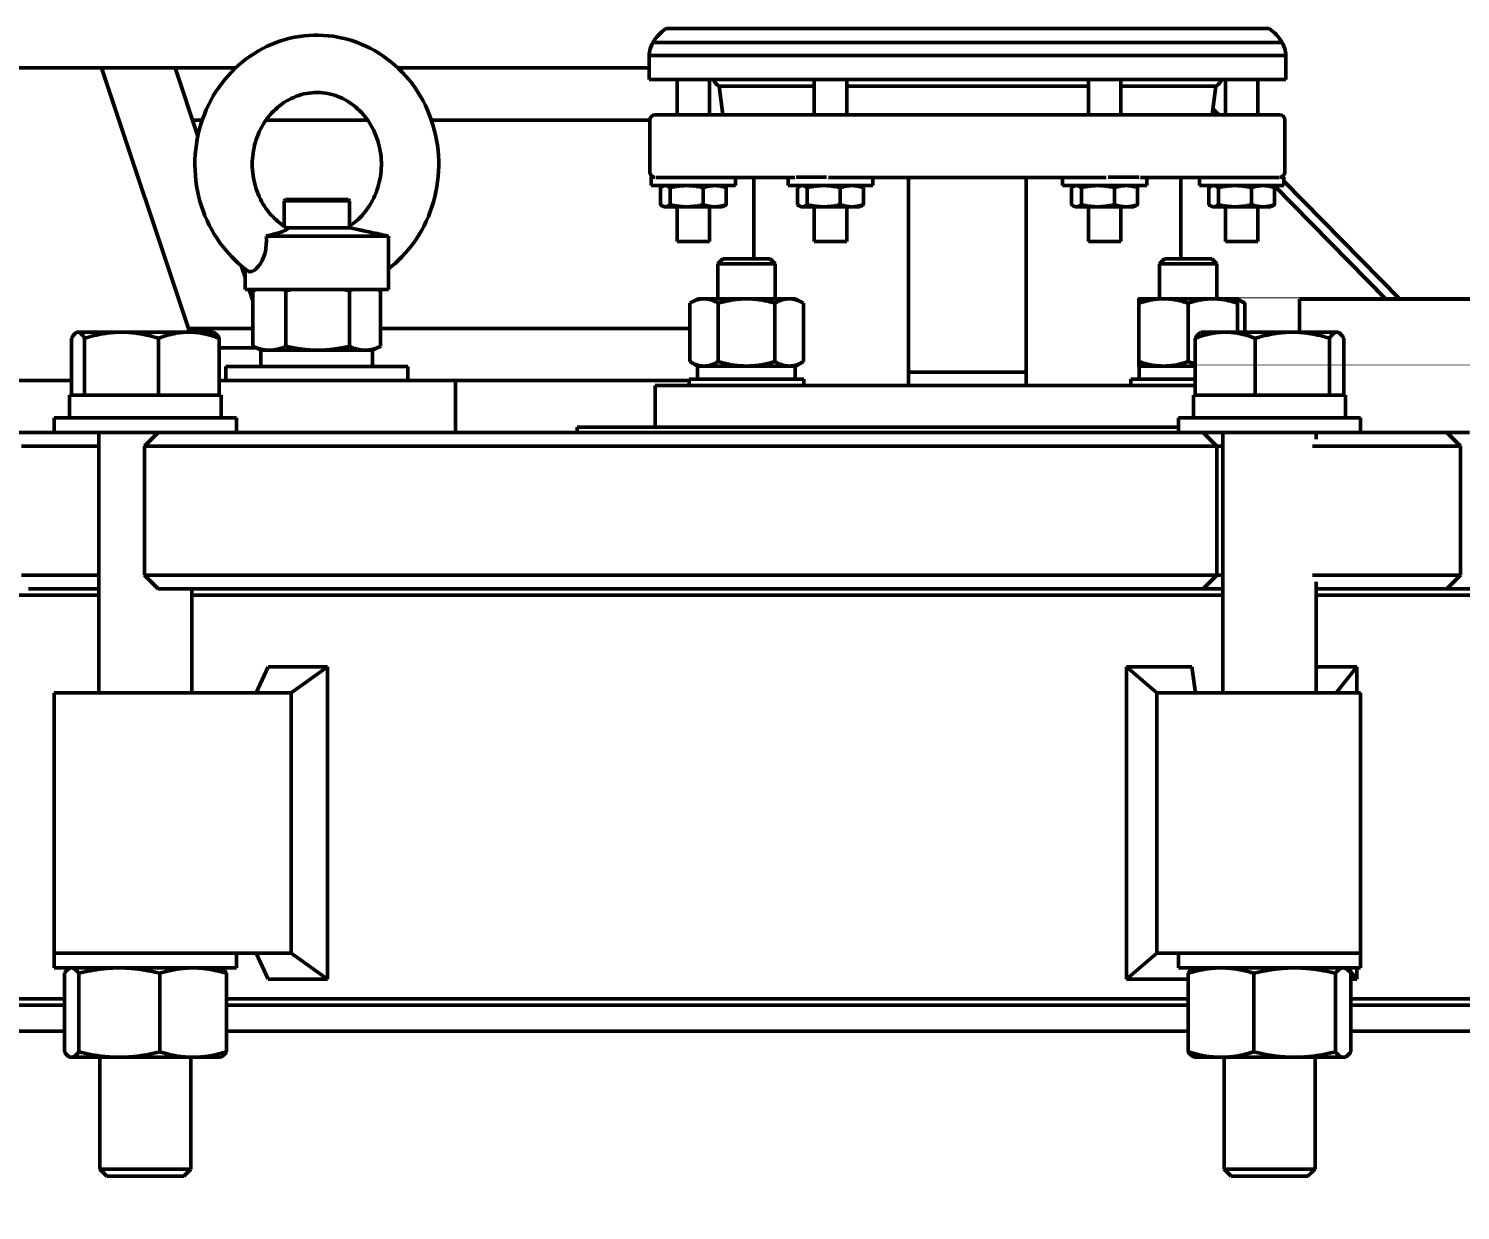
# Model space of a CAD drawing. Header units: inches. Extents: x 15 to 402, y 6 to 258.
# Drawn here: x 73.86 to 87.61, y 113.9 to 125.24 of the extents above; entities that cross this region are included whole.
import ezdxf

# ---------------------------------------------------------------- set-up
doc = ezdxf.new("R2010")
doc.units = ezdxf.units.IN
doc.header["$LTSCALE"] = 12
doc.header["$MEASUREMENT"] = 0
doc.layers.add('Dimension (ANSI)', color=7, linetype='Continuous', lineweight=25)
doc.layers.add('Visible (ANSI)', color=7, linetype='Continuous', lineweight=50)
doc.styles.add('MEMCOR Medium', font='arial.ttf')
doc.dimstyles.new('Default (ANSI)', dxfattribs={"dimscale": 12, "dimtxt": 0.15, "dimasz": 0.098425, "dimexe": 0.125, "dimexo": 0.0625, "dimgap": 0.031496, "dimtad": 0, "dimtih": 1, "dimtoh": 1, "dimdec": 4, "dimrnd": 1e-08, "dimzin": 3, "dimdsep": 46, "dimlunit": 5, "dimtxsty": 'MEMCOR Medium', "dimcen": 0.09, "dimdle": 0.393701, "dimclrd": 256, "dimclre": 256, "dimclrt": 256, "dimadec": 0, "dimazin": 1, "dimtfac": 0.8, "dimtofl": 0, "dimtmove": 0, "dimatfit": 3, "dimfxl": 1, "dimfrac": 1, "dimtolj": 1, "dimtzin": 4, "dimlwd": -1, "dimlwe": -1, "dimarcsym": 0})

# ---------------------------------------------------------------- blocks, each defined once
blk = doc.blocks.new('*D20')
at = {"layer": 'Defpoints', "color": 0, "transparency": 16777216}
for p in [(66.647, 119.996), (99.735, 119.996), (99.735, 111.593)]:
    blk.add_point(p, dxfattribs=at)
at = {"layer": 'Dimension (ANSI)', "transparency": 16777216}
for p, q in [((66.647, 119.246), (66.647, 110.093)), ((99.735, 119.246), (99.735, 110.093)), ((67.828, 111.593), (98.554, 111.593)), ((99.735, 111.593), (100.916, 111.593))]:
    blk.add_line(p, q, dxfattribs=at)
for points in [[(67.828, 111.79), (67.828, 111.396), (66.647, 111.593)], [(98.554, 111.79), (98.554, 111.396), (99.735, 111.593)]]:
    blk.add_solid(points, dxfattribs=at)
at = {"layer": 'Dimension (ANSI)', "transparency": 16777216, "char_height": 1.8, "attachment_point": 5, "style": 'MEMCOR Medium'}
for s, insert in [('\\A1; 33{\\H0.8x;\\S1#16;} in', (107.416, 113.445)), ('\\A1;[840.4 mm]', (107.416, 110.061))]:
    blk.add_mtext(s, dxfattribs=dict(at, insert=insert))

msp = doc.modelspace()

# ---------------------------------------------------------------- linework, layer by layer
at = {"layer": 'Visible (ANSI)'}
for p, q in [((85.7766, 125.24348), (79.98064, 125.24348)), ((85.90087, 125.1114), (79.85638, 125.1114)), ((85.93753, 124.98503), (79.81971, 124.98503)), ((79.81971, 124.75433), (79.81971, 124.98503)), ((85.93753, 124.75433), (85.93753, 124.98503)), ((74.55879, 124.86576), (70.47986, 124.86576)), ((74.55879, 124.86576), (75.39612, 122.36576)), ((75.26548, 124.86576), (74.55879, 124.86576)), ((75.84685, 124.86576), (75.26548, 124.86576)), ((75.48445, 124.21198), (75.26548, 124.86576)), ((79.81971, 124.86576), (77.40797, 124.86576)), ((85.93753, 124.75433), (79.81971, 124.75433)), ((80.08846, 124.75433), (80.08846, 124.41576)), ((80.40096, 124.75433), (80.40096, 124.41576)), ((81.40542, 124.75433), (81.40542, 124.41576)), ((81.71792, 124.75433), (81.71792, 124.41576)), ((84.03933, 124.75433), (84.03933, 124.41576)), ((84.35183, 124.75433), (84.35183, 124.41576)), ((85.35628, 124.75433), (85.35628, 124.41576)), ((85.66878, 124.75433), (85.66878, 124.41576)), ((81.40542, 124.6925), (80.49167, 124.6925)), ((80.52872, 124.41576), (80.49167, 124.6925)), ((84.03933, 124.6925), (81.71792, 124.6925)), ((85.26557, 124.6925), (84.35183, 124.6925)), ((85.22852, 124.41576), (85.26557, 124.6925)), ((75.43294, 124.36576), (75.52696, 124.36576)), ((76.13954, 124.36576), (77.11528, 124.36576)), ((77.72787, 124.36576), (79.82721, 124.36576)), ((79.82721, 124.36576), (79.82721, 123.86576)), ((79.87721, 124.41576), (85.87721, 124.41576)), ((85.29269, 124.41576), (85.23621, 124.47319)), ((85.92721, 124.36576), (85.92721, 123.86576)), ((79.83871, 123.81633), (79.8743, 123.81633)), ((79.83871, 123.73633), (79.83871, 123.81633)), ((81.22043, 123.81576), (79.88287, 123.81576)), ((80.65071, 123.73633), (80.65071, 123.81576)), ((80.82721, 123.81576), (80.82721, 123.0323)), ((81.15567, 123.73633), (81.15567, 123.81576)), ((81.23148, 123.81633), (81.52254, 123.81633)), ((84.212, 123.81576), (81.54215, 123.81576)), ((81.96767, 123.73633), (81.96767, 123.81576)), ((82.31221, 123.81576), (82.31221, 121.94576)), ((83.44221, 123.81576), (83.44221, 121.94576)), ((83.78958, 123.73633), (83.78958, 123.81576)), ((84.23125, 123.81633), (84.5282, 123.81633)), ((85.87117, 123.81576), (84.53889, 123.81576)), ((84.60158, 123.73633), (84.60158, 123.81576)), ((84.92721, 123.81576), (84.92721, 123.0323)), ((85.10653, 123.73633), (85.10653, 123.81576)), ((85.87973, 123.81633), (85.91853, 123.81633)), ((85.91853, 123.73633), (85.91853, 123.81633)), ((79.83871, 123.73633), (80.65071, 123.73633)), ((79.92818, 123.55364), (79.92818, 123.71602)), ((79.96321, 123.73633), (79.95057, 123.73044)), ((80.02244, 123.55364), (80.02244, 123.71602)), ((80.33898, 123.55364), (80.33898, 123.71602)), ((80.52621, 123.73633), (80.53885, 123.73044)), ((80.56125, 123.55364), (80.56125, 123.71602)), ((81.15567, 123.73633), (81.96767, 123.73633)), ((81.24513, 123.55364), (81.24513, 123.71602)), ((81.28017, 123.73633), (81.26753, 123.73044)), ((81.3394, 123.55364), (81.3394, 123.71602)), ((81.65593, 123.55364), (81.65593, 123.71602)), ((81.84317, 123.73633), (81.85581, 123.73044)), ((81.8782, 123.55364), (81.8782, 123.71602)), ((83.78958, 123.73633), (84.60158, 123.73633)), ((83.87904, 123.55364), (83.87904, 123.71602)), ((83.91408, 123.73633), (83.90144, 123.73044)), ((83.97331, 123.55364), (83.97331, 123.71602)), ((84.28984, 123.55364), (84.28984, 123.71602)), ((84.47708, 123.73633), (84.48972, 123.73044)), ((84.51211, 123.55364), (84.51211, 123.71602)), ((85.10653, 123.73633), (85.91853, 123.73633)), ((85.196, 123.55364), (85.196, 123.71602)), ((85.23103, 123.73633), (85.21839, 123.73044)), ((85.29026, 123.55364), (85.29026, 123.71602)), ((85.6068, 123.55364), (85.6068, 123.71602)), ((85.79403, 123.73633), (85.80667, 123.73044)), ((85.82509, 123.73633), (86.8964, 122.64701)), ((85.82907, 123.55364), (85.82907, 123.71602)), ((87.0322, 122.64701), (85.91853, 123.7794)), ((76.32741, 123.60326), (76.31491, 123.59076)), ((76.93991, 123.59076), (76.31491, 123.59076)), ((76.31491, 123.34612), (76.31491, 123.59076)), ((76.32741, 123.60326), (76.92741, 123.60326)), ((76.92741, 123.60326), (76.93991, 123.59076)), ((76.93991, 123.33051), (76.93991, 123.59076)), ((79.96321, 123.53333), (79.95057, 123.53923)), ((79.96321, 123.53333), (79.97531, 123.53333)), ((79.97531, 123.53333), (80.18071, 123.53333)), ((80.08846, 123.53333), (80.08846, 123.19933)), ((80.18071, 123.53333), (80.45011, 123.53333)), ((80.40096, 123.53333), (80.40096, 123.19933)), ((80.45011, 123.53333), (80.52621, 123.53333)), ((80.52621, 123.53333), (80.53885, 123.53923)), ((81.28017, 123.53333), (81.26753, 123.53923)), ((81.28017, 123.53333), (81.29227, 123.53333)), ((81.29227, 123.53333), (81.49767, 123.53333)), ((81.40542, 123.53333), (81.40542, 123.19933)), ((81.49767, 123.53333), (81.76707, 123.53333)), ((81.71792, 123.53333), (81.71792, 123.19933)), ((81.76707, 123.53333), (81.84317, 123.53333)), ((81.84317, 123.53333), (81.85581, 123.53923)), ((83.91408, 123.53333), (83.90144, 123.53923)), ((83.91408, 123.53333), (83.92617, 123.53333)), ((83.92617, 123.53333), (84.13157, 123.53333)), ((84.03933, 123.53333), (84.03933, 123.19933)), ((84.13157, 123.53333), (84.40098, 123.53333)), ((84.35183, 123.53333), (84.35183, 123.19933)), ((84.40098, 123.53333), (84.47708, 123.53333)), ((84.47708, 123.53333), (84.48972, 123.53923)), ((85.23103, 123.53333), (85.21839, 123.53923)), ((85.23103, 123.53333), (85.24313, 123.53333)), ((85.24313, 123.53333), (85.44853, 123.53333)), ((85.35628, 123.53333), (85.35628, 123.19933)), ((85.44853, 123.53333), (85.71793, 123.53333)), ((85.66878, 123.53333), (85.66878, 123.19933)), ((85.71793, 123.53333), (85.79403, 123.53333)), ((85.79403, 123.53333), (85.80667, 123.53923)), ((77.31611, 123.25197), (76.14213, 123.25197)), ((76.94688, 123.33051), (76.34028, 123.33051)), ((76.94688, 123.33051), (77.03497, 123.31179)), ((80.08846, 123.19933), (80.40096, 123.19933)), ((81.40542, 123.19933), (81.71792, 123.19933)), ((84.03933, 123.19933), (84.35183, 123.19933)), ((85.35628, 123.19933), (85.66878, 123.19933)), ((75.93844, 122.8565), (75.90116, 122.96779)), ((77.31639, 122.74016), (77.31639, 123.08664)), ((80.52897, 123.0323), (80.48062, 122.984)), ((81.0318, 122.984), (80.48062, 122.984)), ((80.48062, 122.64943), (80.48062, 122.984)), ((80.52897, 123.0323), (80.98346, 123.0323)), ((80.98346, 123.0323), (81.0318, 122.984)), ((81.0318, 122.64943), (81.0318, 122.984)), ((84.77097, 123.0323), (84.72262, 122.984)), ((85.2738, 122.984), (84.72262, 122.984)), ((84.72262, 122.64943), (84.72262, 122.984)), ((84.77097, 123.0323), (85.22546, 123.0323)), ((85.22546, 123.0323), (85.2738, 122.984)), ((85.2738, 122.64943), (85.2738, 122.984)), ((75.93844, 122.74016), (75.93844, 122.93788)), ((77.31639, 122.74016), (75.93844, 122.74016)), ((76.01436, 122.62983), (75.97741, 122.74016)), ((76.01436, 122.19407), (76.01436, 122.72646)), ((76.04365, 122.74016), (76.02016, 122.72921)), ((76.32995, 122.19407), (76.32995, 122.72646)), ((76.94301, 122.19407), (76.94301, 122.72646)), ((77.21118, 122.74016), (77.23466, 122.72921)), ((77.24047, 122.19407), (77.24047, 122.72646)), ((80.28377, 122.64943), (80.21069, 122.60723)), ((80.21069, 122.60723), (80.21069, 122.04595)), ((80.34707, 122.64943), (80.28377, 122.64943)), ((80.75621, 122.64943), (80.34707, 122.64943)), ((80.48345, 122.60723), (80.48345, 122.04595)), ((81.16536, 122.64943), (80.75621, 122.64943)), ((81.02898, 122.60723), (81.02898, 122.04595)), ((81.22865, 122.64943), (81.16536, 122.64943)), ((81.22865, 122.64943), (81.30174, 122.60723)), ((81.30174, 122.60723), (81.30174, 122.04595)), ((84.76199, 122.64943), (84.52577, 122.64943)), ((84.52577, 122.60723), (84.52577, 122.04595)), ((85.23443, 122.64943), (84.76199, 122.64943)), ((84.99821, 122.60723), (84.99821, 122.04595)), ((85.47065, 122.64943), (85.23443, 122.64943)), ((85.47065, 122.64943), (85.54374, 122.60723)), ((85.47065, 122.60723), (85.47065, 122.32939)), ((85.54374, 122.60723), (85.54374, 122.32939)), ((97.06721, 122.64701), (86.06721, 122.64701)), ((86.06721, 122.32939), (86.06721, 122.64701)), ((74.32441, 122.32939), (74.31515, 122.32405)), ((74.33354, 122.32939), (74.32441, 122.32939)), ((74.75141, 122.32939), (74.33354, 122.32939)), ((75.39828, 122.32939), (74.75141, 122.32939)), ((75.39612, 122.32939), (75.39612, 122.36576)), ((75.39612, 122.36576), (76.01436, 122.36576)), ((75.63641, 122.32939), (75.39828, 122.32939)), ((75.63641, 122.32939), (75.64566, 122.32405)), ((80.21069, 122.36576), (77.24047, 122.36576)), ((85.12411, 122.32939), (85.11309, 122.32303)), ((85.35467, 122.32939), (85.12411, 122.32939)), ((85.99983, 122.32939), (85.35467, 122.32939)), ((86.42527, 122.32939), (85.99983, 122.32939)), ((86.43611, 122.32939), (86.42527, 122.32939)), ((86.43611, 122.32939), (86.44714, 122.32303)), ((74.27058, 121.72539), (74.27058, 122.2708)), ((74.39649, 121.72539), (74.39649, 122.2708)), ((75.10632, 121.72539), (75.10632, 122.2708)), ((75.69024, 121.72539), (75.69024, 122.2708)), ((75.69024, 122.17826), (76.04816, 122.17826)), ((76.09641, 122.15576), (76.02016, 122.19132)), ((76.09091, 122.15576), (77.16391, 122.15576)), ((76.09091, 121.99976), (76.09091, 122.15576)), ((77.15841, 122.15576), (77.23466, 122.19132)), ((77.16391, 121.99976), (77.16391, 122.15576)), ((85.06638, 121.72539), (85.06638, 122.2708)), ((85.64296, 121.72539), (85.64296, 122.2708)), ((86.3567, 121.72539), (86.3567, 122.2708)), ((86.49385, 121.72539), (86.49385, 122.2708)), ((75.75241, 121.99976), (77.50241, 121.99976)), ((75.75241, 121.86576), (75.75241, 121.99976)), ((77.50241, 121.86576), (77.50241, 121.99976)), ((80.28377, 122.00376), (80.21069, 122.04595)), ((80.28377, 122.00376), (80.34707, 122.00376)), ((80.28486, 121.87876), (80.28486, 122.00376)), ((80.34707, 122.00376), (80.75621, 122.00376)), ((80.75621, 122.00376), (81.16536, 122.00376)), ((81.16536, 122.00376), (81.22865, 122.00376)), ((81.22266, 121.87876), (81.22266, 122.00376)), ((81.22865, 122.00376), (81.30174, 122.04595)), ((84.52577, 122.00376), (84.76199, 122.00376)), ((84.52686, 121.87876), (84.52686, 122.00376)), ((84.76199, 122.00376), (85.06638, 122.00376)), ((74.27058, 121.86576), (73.73433, 121.86576)), ((74.26434, 121.86576), (74.27058, 121.87238)), ((75.69024, 121.86576), (76.21503, 121.86576)), ((77.6284, 121.86576), (76.21503, 121.86576)), ((77.6284, 121.86576), (77.96093, 121.86576)), ((77.96093, 121.86576), (80.20503, 121.86576)), ((77.96093, 121.86576), (77.96093, 121.36576)), ((80.20503, 121.87876), (81.30739, 121.87876)), ((80.20503, 121.81576), (80.20503, 121.87876)), ((81.30739, 121.81576), (81.30739, 121.87876)), ((82.31221, 121.81576), (82.31221, 121.94576)), ((82.31221, 121.94576), (83.44221, 121.94576)), ((83.44221, 121.81576), (83.44221, 121.94576)), ((84.44703, 121.87876), (85.06638, 121.87876)), ((84.44703, 121.81576), (84.44703, 121.87876)), ((74.25091, 121.72539), (75.70991, 121.72539)), ((74.25091, 121.50639), (74.25091, 121.72539)), ((74.33354, 121.72539), (74.27058, 121.72539)), ((74.32441, 121.72539), (74.32441, 121.72539)), ((74.39649, 121.72539), (74.33354, 121.72539)), ((74.75141, 121.72539), (74.39649, 121.72539)), ((75.10632, 121.72539), (74.75141, 121.72539)), ((75.39828, 121.72539), (75.10632, 121.72539)), ((75.69024, 121.72539), (75.39828, 121.72539)), ((75.63641, 121.72539), (75.63641, 121.72539)), ((75.70991, 121.50639), (75.70991, 121.72539)), ((79.87721, 121.81576), (79.87721, 121.41576)), ((79.87721, 121.81576), (80.87721, 121.81576)), ((80.87721, 121.81576), (84.87721, 121.81576)), ((82.31221, 121.81576), (83.44221, 121.81576)), ((84.87721, 121.81576), (85.06638, 121.81576)), ((85.05061, 121.72539), (86.50961, 121.72539)), ((85.05061, 121.50639), (85.05061, 121.72539)), ((85.35467, 121.72539), (85.06638, 121.72539)), ((85.12411, 121.72539), (85.12411, 121.72539)), ((85.64296, 121.72539), (85.35467, 121.72539)), ((85.99983, 121.72539), (85.64296, 121.72539)), ((86.3567, 121.72539), (85.99983, 121.72539)), ((86.42527, 121.72539), (86.3567, 121.72539)), ((86.49385, 121.72539), (86.42527, 121.72539)), ((86.43611, 121.72539), (86.43611, 121.72539)), ((86.50961, 121.50639), (86.50961, 121.72539)), ((75.85541, 121.50639), (74.10541, 121.50639)), ((74.10541, 121.50639), (74.10541, 121.36576)), ((75.85541, 121.50639), (75.85541, 121.36576)), ((86.65511, 121.50639), (84.90511, 121.50639)), ((84.90511, 121.50639), (84.90511, 121.36576)), ((86.65511, 121.50639), (86.65511, 121.36576)), ((73.60786, 121.36576), (73.85903, 121.36576)), ((73.85903, 121.36576), (74.02758, 121.36576)), ((74.10543, 121.36576), (74.02758, 121.36576)), ((74.10543, 121.36576), (75.10786, 121.36576)), ((74.53291, 121.36576), (74.53291, 118.86576)), ((75.1027, 121.36576), (74.9727, 121.23576)), ((75.10786, 121.36576), (75.16745, 121.36576)), ((75.16745, 121.36576), (75.43483, 121.36576)), ((75.43483, 121.36576), (76.57494, 121.36576)), ((77.0889, 121.36576), (76.57494, 121.36576)), ((77.85433, 121.36576), (77.0889, 121.36576)), ((77.85433, 121.36576), (82.98325, 121.36576)), ((79.12721, 121.41576), (79.92889, 121.41576)), ((79.12721, 121.41576), (79.12721, 121.36576)), ((80.55991, 121.41576), (79.92889, 121.41576)), ((80.55991, 121.41576), (84.90511, 121.41576)), ((83.60832, 121.36576), (82.98325, 121.36576)), ((83.78681, 121.36576), (83.60832, 121.36576)), ((83.78681, 121.36576), (84.7404, 121.36576)), ((84.7404, 121.36576), (85.03806, 121.36576)), ((85.03806, 121.36576), (85.14257, 121.36576)), ((85.14257, 121.36576), (85.27257, 121.23576)), ((85.14257, 121.36576), (86.43418, 121.36576)), ((85.33261, 121.36576), (85.33261, 118.86576)), ((86.22761, 121.36576), (86.22761, 121.30121)), ((86.43418, 121.36576), (86.52593, 121.36576)), ((86.52593, 121.36576), (86.81796, 121.36576)), ((86.81796, 121.36576), (87.48321, 121.36576)), ((87.70082, 121.36576), (87.48321, 121.36576)), ((87.48321, 121.36576), (87.61321, 121.23576)), ((74.14016, 121.23576), (73.78902, 121.23576)), ((74.14016, 121.23576), (74.53291, 121.23576)), ((75.10759, 121.23576), (74.9727, 121.23576)), ((74.9727, 121.23576), (74.9727, 119.99576)), ((75.37705, 121.23576), (75.10759, 121.23576)), ((76.68753, 121.23576), (75.37705, 121.23576)), ((76.68753, 121.23576), (77.20149, 121.23576)), ((77.20149, 121.23576), (77.80897, 121.23576)), ((82.98421, 121.23576), (77.80897, 121.23576)), ((82.98421, 121.23576), (83.48029, 121.23576)), ((83.48029, 121.23576), (83.65879, 121.23576)), ((84.75486, 121.23576), (83.65879, 121.23576)), ((85.05483, 121.23576), (84.75486, 121.23576)), ((85.27257, 121.23576), (85.05483, 121.23576)), ((85.27257, 121.23576), (85.33261, 121.23576)), ((85.27257, 121.23576), (85.27257, 119.99576)), ((86.192, 121.23576), (86.25358, 121.23576)), ((86.55426, 121.23576), (86.25358, 121.23576)), ((86.84855, 121.23576), (86.55426, 121.23576)), ((87.61321, 121.23576), (86.84855, 121.23576)), ((87.61321, 121.23576), (87.61321, 119.99576)), ((73.78902, 119.99576), (74.14016, 119.99576)), ((74.53291, 119.99576), (74.14016, 119.99576)), ((74.9727, 119.99576), (75.10759, 119.99576)), ((75.1027, 119.86576), (74.9727, 119.99576)), ((75.10759, 119.99576), (75.37705, 119.99576)), ((75.37705, 119.99576), (76.68753, 119.99576)), ((77.20149, 119.99576), (76.68753, 119.99576)), ((77.80897, 119.99576), (77.20149, 119.99576)), ((77.80897, 119.99576), (82.98421, 119.99576)), ((83.48029, 119.99576), (82.98421, 119.99576)), ((83.65879, 119.99576), (83.48029, 119.99576)), ((83.65879, 119.99576), (84.75486, 119.99576)), ((84.75486, 119.99576), (85.05483, 119.99576)), ((85.05483, 119.99576), (85.27257, 119.99576)), ((85.14257, 119.86576), (85.27257, 119.99576)), ((85.33261, 119.99576), (85.27257, 119.99576)), ((86.25358, 119.99576), (86.192, 119.99576)), ((86.25358, 119.99576), (86.55426, 119.99576)), ((86.55426, 119.99576), (86.84855, 119.99576)), ((86.84855, 119.99576), (87.61321, 119.99576)), ((87.48321, 119.86576), (87.61321, 119.99576)), ((74.53291, 119.80326), (68.36769, 119.80326)), ((74.02758, 119.86576), (73.85903, 119.86576)), ((74.02758, 119.86576), (74.53291, 119.86576)), ((75.16745, 119.86576), (75.1027, 119.86576)), ((75.43483, 119.86576), (75.16745, 119.86576)), ((75.42791, 119.86576), (75.42791, 118.86576)), ((85.33261, 119.80326), (75.42791, 119.80326)), ((76.57494, 119.86576), (75.43483, 119.86576)), ((76.57494, 119.86576), (77.0889, 119.86576)), ((77.0889, 119.86576), (77.60654, 119.86576)), ((77.60654, 119.86576), (83.22942, 119.86576)), ((83.22942, 119.86576), (83.60832, 119.86576)), ((83.60832, 119.86576), (83.78681, 119.86576)), ((84.7404, 119.86576), (83.78681, 119.86576)), ((85.03806, 119.86576), (84.7404, 119.86576)), ((85.14257, 119.86576), (85.03806, 119.86576)), ((85.14257, 119.86576), (85.33261, 119.86576)), ((86.22761, 119.93032), (86.22761, 118.86576)), ((86.22761, 119.86576), (86.3816, 119.86576)), ((94.77402, 119.80326), (86.22761, 119.80326)), ((86.52593, 119.86576), (86.3816, 119.86576)), ((86.81796, 119.86576), (86.52593, 119.86576)), ((87.48321, 119.86576), (86.81796, 119.86576)), ((87.48321, 119.86576), (87.48595, 119.86576)), ((87.48595, 119.86576), (92.43063, 119.86576)), ((76.16084, 119.11538), (76.04525, 118.86576)), ((76.16084, 119.11538), (76.73137, 119.11538)), ((76.73137, 119.11538), (76.38035, 118.86576)), ((76.73137, 116.11615), (76.73137, 119.11538)), ((84.4061, 119.11538), (84.4061, 116.11615)), ((84.4061, 119.11538), (85.03265, 119.11538)), ((84.4061, 119.11538), (84.69796, 118.86576)), ((85.03265, 119.11538), (85.06975, 118.86576)), ((86.22761, 119.11538), (86.61779, 119.11538)), ((86.61779, 119.11538), (86.4188, 118.86576)), ((86.61779, 118.86576), (86.61779, 119.11538)), ((74.10541, 118.86576), (75.73818, 118.86576)), ((74.10541, 116.36576), (74.10541, 118.86576)), ((75.73818, 118.86576), (76.38035, 118.86576)), ((76.38035, 116.36576), (76.38035, 118.86576)), ((84.91841, 118.86576), (84.69796, 118.86576)), ((84.69796, 118.86576), (84.69796, 116.36576)), ((84.91841, 118.86576), (86.65511, 118.86576)), ((86.65511, 116.36576), (86.65511, 118.86576)), ((75.73818, 116.36576), (74.10541, 116.36576)), ((75.73818, 116.36576), (74.10541, 116.36576)), ((74.10541, 116.22514), (74.10541, 116.36576)), ((76.38035, 116.36576), (75.73818, 116.36576)), ((75.85541, 116.22514), (75.85541, 116.36576)), ((76.16084, 116.11615), (76.04525, 116.36576)), ((76.73137, 116.11615), (76.38035, 116.36576)), ((84.4061, 116.11615), (84.69796, 116.36576)), ((84.69796, 116.36576), (84.91841, 116.36576)), ((84.90511, 116.22514), (84.90511, 116.36576)), ((86.65511, 116.36576), (84.91841, 116.36576)), ((86.65511, 116.36576), (84.91841, 116.36576)), ((86.65511, 116.22514), (86.65511, 116.36576)), ((74.10541, 116.22514), (75.85541, 116.22514)), ((74.26141, 116.22514), (74.25127, 116.22041)), ((75.69941, 116.22514), (75.70955, 116.22041)), ((84.90511, 116.22514), (86.65511, 116.22514)), ((85.04793, 116.21898), (85.04885, 116.22514)), ((85.06111, 116.22514), (85.04903, 116.2195)), ((86.49911, 116.22514), (86.5112, 116.2195)), ((86.61779, 116.11615), (86.5309, 116.22514)), ((86.61779, 116.11615), (86.61779, 116.22514)), ((74.20241, 115.41801), (74.20241, 116.17327)), ((74.34041, 115.41801), (74.34041, 116.17327)), ((75.11841, 115.41801), (75.11841, 116.17327)), ((75.75841, 115.41801), (75.75841, 116.17327)), ((76.73137, 116.11615), (76.16084, 116.11615)), ((84.99784, 116.11615), (84.4061, 116.11615)), ((84.99784, 115.41801), (84.99784, 116.17327)), ((85.62979, 115.41801), (85.62979, 116.17327)), ((86.41207, 115.41801), (86.41207, 116.17327)), ((86.56239, 115.41801), (86.56239, 116.17327)), ((86.61779, 116.11615), (86.56239, 116.11615)), ((68.70591, 115.92826), (74.20241, 115.92826)), ((74.20241, 115.86576), (68.70591, 115.86576)), ((75.75841, 115.92826), (84.99784, 115.92826)), ((84.99784, 115.86576), (75.75841, 115.86576)), ((86.56239, 115.92826), (94.39131, 115.92826)), ((94.39131, 115.86576), (86.56239, 115.86576)), ((74.20241, 115.61576), (69.12696, 115.61576)), ((84.99784, 115.61576), (75.75841, 115.61576)), ((94.39131, 115.61576), (86.56239, 115.61576)), ((74.26141, 115.36614), (74.25127, 115.37087)), ((74.26141, 115.36614), (74.27141, 115.36614)), ((74.27141, 115.36614), (74.72941, 115.36614)), ((74.54291, 115.36614), (74.54291, 114.2915)), ((74.72941, 115.36614), (75.43841, 115.36614)), ((75.41791, 115.36614), (75.41791, 114.2915)), ((75.43841, 115.36614), (75.69941, 115.36614)), ((75.69941, 115.36614), (75.70955, 115.37087)), ((85.06111, 115.36614), (85.04903, 115.37177)), ((85.06111, 115.36614), (85.31381, 115.36614)), ((85.31381, 115.36614), (86.02093, 115.36614)), ((85.34261, 115.36614), (85.34261, 114.2915)), ((86.02093, 115.36614), (86.48723, 115.36614)), ((86.21761, 115.36614), (86.21761, 114.2915)), ((86.48723, 115.36614), (86.49911, 115.36614)), ((86.49911, 115.36614), (86.5112, 115.37177)), ((74.54291, 114.2915), (75.41791, 114.2915)), ((74.61107, 114.22539), (74.54291, 114.2915)), ((75.34975, 114.22539), (74.61107, 114.22539)), ((75.34975, 114.22539), (75.41791, 114.2915)), ((85.34261, 114.2915), (86.21761, 114.2915)), ((85.41078, 114.22539), (85.34261, 114.2915)), ((86.14945, 114.22539), (85.41078, 114.22539)), ((86.14945, 114.22539), (86.21761, 114.2915))]:
    msp.add_line(p, q, dxfattribs=at)
for centre, radius, start, end in [((80.2346, 124.88005), 0.44337, 124.945341, 148.546803), ((85.52264, 124.88005), 0.44337, 31.453197, 55.054659), ((80.10823, 124.96983), 0.28891, 150.65828, 176.984674), ((85.64902, 124.96983), 0.28891, 3.015326, 29.34172), ((80.55838, 124.81274), 0.1375, 205.135481, 240.976088), ((85.19886, 124.81274), 0.1375, 299.023912, 334.864519), ((79.87721, 124.36576), 0.05, 90, 180), ((85.87721, 124.36576), 0.05, 0, 90), ((79.87721, 123.86576), 0.05, 180, 261.359792), ((85.87721, 123.86576), 0.05, 278.640208, 0)]:
    msp.add_arc(centre, radius, start, end, dxfattribs=at)
for points, knots in [([(77.31639, 122.93788), (77.40731, 123.00787), (77.48816, 123.09144), (77.63248, 123.29022), (77.69242, 123.40807), (77.77487, 123.65855), (77.79689, 123.79133), (77.80025, 124.05806), (77.7814, 124.192), (77.7043, 124.44678), (77.64619, 124.56765), (77.49652, 124.78309), (77.40536, 124.87791), (77.19972, 125.03112), (77.08569, 125.09005), (76.84686, 125.16617), (76.72234, 125.18398), (76.47502, 125.17748), (76.35231, 125.15343), (76.11988, 125.06638), (76.01031, 125.00312), (75.8143, 124.84349), (75.72829, 124.74662), (75.58827, 124.52859), (75.53483, 124.40706), (75.4663, 124.1516), (75.45164, 124.01754), (75.46313, 123.75087), (75.48939, 123.61826), (75.58059, 123.3687), (75.64532, 123.25167), (75.79592, 123.05978), (75.8773, 122.98126), (75.96786, 122.91595)], [3.76221158, 3.76221158, 3.76221158, 3.76221158, 4.04879434, 4.04879434, 4.3717308, 4.3717308, 4.69881842, 4.69881842, 5.02742606, 5.02742606, 5.3547338, 5.3547338, 5.6780143, 5.6780143, 5.99544772, 5.99544772, 6.30760329, 6.30760329, 6.61786198, 6.61786198, 6.93064797, 6.93064797, 7.24888442, 7.24888442, 7.57274687, 7.57274687, 7.90031892, 7.90031892, 8.22890081, 8.22890081, 8.55566762, 8.55566762, 8.83472397, 8.83472397, 8.83472397, 8.83472397]), ([(76.93991, 123.34612), (76.98855, 123.37772), (77.03375, 123.41701), (77.11906, 123.51528), (77.15747, 123.57628), (77.21435, 123.70772), (77.23332, 123.7778), (77.25056, 123.92047), (77.24906, 123.99297), (77.22612, 124.13374), (77.20468, 124.20196), (77.14416, 124.32806), (77.10487, 124.38577), (77.01203, 124.48591), (76.95812, 124.52784), (76.83999, 124.59234), (76.77542, 124.61399), (76.64144, 124.634), (76.5719, 124.63143), (76.43694, 124.60094), (76.37149, 124.5731), (76.25389, 124.49553), (76.20132, 124.44679), (76.11435, 124.33417), (76.07932, 124.27104), (76.02945, 124.13661), (76.01414, 124.0656), (76.00423, 123.9223), (76.00942, 123.85008), (76.03943, 123.71104), (76.0643, 123.64429), (76.13112, 123.5221), (76.17332, 123.46689), (76.25913, 123.38423), (76.30039, 123.35333), (76.34398, 123.32838)], [3.6843834, 3.6843834, 3.6843834, 3.6843834, 3.96060214, 3.96060214, 4.27627613, 4.27627613, 4.58302729, 4.58302729, 4.88607977, 4.88607977, 5.189406, 5.189406, 5.49699643, 5.49699643, 5.81392812, 5.81392812, 6.14538725, 6.14538725, 6.48999792, 6.48999792, 6.83272768, 6.83272768, 7.16024869, 7.16024869, 7.47384912, 7.47384912, 7.77959299, 7.77959299, 8.08241898, 8.08241898, 8.38619867, 8.38619867, 8.69506555, 8.69506555, 8.93628311, 8.93628311, 8.93628311, 8.93628311]), ([(76.14213, 123.25197), (76.14501, 123.20354), (76.14301, 123.15466), (76.12531, 123.06952), (76.11311, 123.03753), (76.08544, 122.98457), (76.06915, 122.96249), (76.03592, 122.92897), (76.01944, 122.91796), (75.99016, 122.90788), (75.97764, 122.9089), (75.96786, 122.91595)], [0, 0, 0, 0, 0.37029726, 0.37029726, 0.67885151, 0.67885151, 0.99389788, 0.99389788, 1.30997279, 1.30997279, 1.62583774, 1.62583774, 1.62583774, 1.62583774]), ([(76.34398, 123.32838), (76.34433, 123.32817), (76.34465, 123.32796), (76.34783, 123.32524), (76.34576, 123.32132), (76.33202, 123.3109), (76.3182, 123.3041), (76.27714, 123.288), (76.24645, 123.27836), (76.19016, 123.26328), (76.16679, 123.25755), (76.14213, 123.25197)], [1.53698124, 1.53698124, 1.53698124, 1.53698124, 1.5581507, 1.5581507, 1.78478434, 1.78478434, 2.06753102, 2.06753102, 2.44344148, 2.44344148, 2.67734182, 2.67734182, 2.67734182, 2.67734182]), ([(77.31611, 123.25197), (77.28656, 123.25819), (77.25602, 123.26461), (77.173, 123.28215), (77.12159, 123.29318), (77.06205, 123.30599), (77.04824, 123.30898), (77.03497, 123.3118)], [0.147711926, 0.147711926, 0.147711926, 0.147711926, 0.386958294, 0.386958294, 0.796282582, 0.796282582, 0.923539726, 0.923539726, 0.923539726, 0.923539726]), ([(77.3164, 123.08664), (77.3164, 123.09814), (77.31635, 123.10995), (77.31613, 123.16438), (77.316, 123.20841), (77.31611, 123.25197)], [2.471807978, 2.471807978, 2.471807978, 2.471807978, 2.585055973, 2.585055973, 2.981809184, 2.981809184, 2.981809184, 2.981809184])]:
    msp.add_open_spline(points, degree=3, knots=knots, dxfattribs=at)
for points, weights in [([(79.97531, 123.73633), (79.95344, 123.73633), (79.92818, 123.71602)], [1, 1.0379548493, 1]), ([(80.02244, 123.71602), (79.99719, 123.73633), (79.97531, 123.73633)], [1, 1.0379548493, 1]), ([(80.18071, 123.73633), (80.10726, 123.73633), (80.02244, 123.71602)], [1, 1.0379548493, 1]), ([(80.33898, 123.71602), (80.25416, 123.73633), (80.18071, 123.73633)], [1, 1.0379548493, 1]), ([(80.45011, 123.73633), (80.39854, 123.73633), (80.33898, 123.71602)], [1, 1.0379548493, 1]), ([(80.56125, 123.71602), (80.50169, 123.73633), (80.45011, 123.73633)], [1, 1.0379548493, 1]), ([(80.53885, 123.73044), (80.54949, 123.72548), (80.56125, 123.71602)], [1.01883167313, 1.01731429853, 1]), ([(81.29227, 123.73633), (81.27039, 123.73633), (81.24513, 123.71602)], [1, 1.0379548493, 1]), ([(81.3394, 123.71602), (81.31414, 123.73633), (81.29227, 123.73633)], [1, 1.0379548493, 1]), ([(81.49767, 123.73633), (81.42421, 123.73633), (81.3394, 123.71602)], [1, 1.0379548493, 1]), ([(81.65593, 123.71602), (81.57112, 123.73633), (81.49767, 123.73633)], [1, 1.0379548493, 1]), ([(81.76707, 123.73633), (81.71549, 123.73633), (81.65593, 123.71602)], [1, 1.0379548493, 1]), ([(81.8782, 123.71602), (81.81865, 123.73633), (81.76707, 123.73633)], [1, 1.0379548493, 1]), ([(81.85581, 123.73044), (81.86645, 123.72548), (81.8782, 123.71602)], [1.01883167313, 1.01731429853, 1]), ([(83.92617, 123.73633), (83.9043, 123.73633), (83.87904, 123.71602)], [1, 1.0379548493, 1]), ([(83.97331, 123.71602), (83.94805, 123.73633), (83.92617, 123.73633)], [1, 1.0379548493, 1]), ([(84.13157, 123.73633), (84.05812, 123.73633), (83.97331, 123.71602)], [1, 1.0379548493, 1]), ([(84.28984, 123.71602), (84.20503, 123.73633), (84.13157, 123.73633)], [1, 1.0379548493, 1]), ([(84.40098, 123.73633), (84.3494, 123.73633), (84.28984, 123.71602)], [1, 1.0379548493, 1]), ([(84.51211, 123.71602), (84.45256, 123.73633), (84.40098, 123.73633)], [1, 1.0379548493, 1]), ([(84.48972, 123.73044), (84.50036, 123.72548), (84.51211, 123.71602)], [1.01883167313, 1.01731429853, 1]), ([(85.24313, 123.73633), (85.22125, 123.73633), (85.196, 123.71602)], [1, 1.0379548493, 1]), ([(85.29026, 123.71602), (85.265, 123.73633), (85.24313, 123.73633)], [1, 1.0379548493, 1]), ([(85.44853, 123.73633), (85.37508, 123.73633), (85.29026, 123.71602)], [1, 1.0379548493, 1]), ([(85.6068, 123.71602), (85.52198, 123.73633), (85.44853, 123.73633)], [1, 1.0379548493, 1]), ([(85.71793, 123.73633), (85.66635, 123.73633), (85.6068, 123.71602)], [1, 1.0379548493, 1]), ([(85.82907, 123.71602), (85.76951, 123.73633), (85.71793, 123.73633)], [1, 1.0379548493, 1]), ([(85.80667, 123.73044), (85.81731, 123.72548), (85.82907, 123.71602)], [1.01883167313, 1.01731429853, 1]), ([(79.92818, 123.55364), (79.95344, 123.53333), (79.97531, 123.53333)], [1, 1.0379548493, 1]), ([(79.97531, 123.53333), (79.99719, 123.53333), (80.02244, 123.55364)], [1, 1.0379548493, 1]), ([(80.02244, 123.55364), (80.10726, 123.53333), (80.18071, 123.53333)], [1, 1.0379548493, 1]), ([(80.18071, 123.53333), (80.25416, 123.53333), (80.33898, 123.55364)], [1, 1.0379548493, 1]), ([(80.33898, 123.55364), (80.39854, 123.53333), (80.45011, 123.53333)], [1, 1.0379548493, 1]), ([(80.45011, 123.53333), (80.50169, 123.53333), (80.56125, 123.55364)], [1, 1.0379548493, 1]), ([(80.56125, 123.55364), (80.54949, 123.54419), (80.53885, 123.53923)], [1, 1.01731429853, 1.01883167313]), ([(81.24513, 123.55364), (81.27039, 123.53333), (81.29227, 123.53333)], [1, 1.0379548493, 1]), ([(81.29227, 123.53333), (81.31414, 123.53333), (81.3394, 123.55364)], [1, 1.0379548493, 1]), ([(81.3394, 123.55364), (81.42421, 123.53333), (81.49767, 123.53333)], [1, 1.0379548493, 1]), ([(81.49767, 123.53333), (81.57112, 123.53333), (81.65593, 123.55364)], [1, 1.0379548493, 1]), ([(81.65593, 123.55364), (81.71549, 123.53333), (81.76707, 123.53333)], [1, 1.0379548493, 1]), ([(81.76707, 123.53333), (81.81865, 123.53333), (81.8782, 123.55364)], [1, 1.0379548493, 1]), ([(81.8782, 123.55364), (81.86645, 123.54419), (81.85581, 123.53923)], [1, 1.01731429853, 1.01883167313]), ([(83.87904, 123.55364), (83.9043, 123.53333), (83.92617, 123.53333)], [1, 1.0379548493, 1]), ([(83.92617, 123.53333), (83.94805, 123.53333), (83.97331, 123.55364)], [1, 1.0379548493, 1]), ([(83.97331, 123.55364), (84.05812, 123.53333), (84.13157, 123.53333)], [1, 1.0379548493, 1]), ([(84.13157, 123.53333), (84.20503, 123.53333), (84.28984, 123.55364)], [1, 1.0379548493, 1]), ([(84.28984, 123.55364), (84.3494, 123.53333), (84.40098, 123.53333)], [1, 1.0379548493, 1]), ([(84.40098, 123.53333), (84.45256, 123.53333), (84.51211, 123.55364)], [1, 1.0379548493, 1]), ([(84.51211, 123.55364), (84.50036, 123.54419), (84.48972, 123.53923)], [1, 1.01731429853, 1.01883167313]), ([(85.196, 123.55364), (85.22125, 123.53333), (85.24313, 123.53333)], [1, 1.0379548493, 1]), ([(85.24313, 123.53333), (85.265, 123.53333), (85.29026, 123.55364)], [1, 1.0379548493, 1]), ([(85.29026, 123.55364), (85.37508, 123.53333), (85.44853, 123.53333)], [1, 1.0379548493, 1]), ([(85.44853, 123.53333), (85.52198, 123.53333), (85.6068, 123.55364)], [1, 1.0379548493, 1]), ([(85.6068, 123.55364), (85.66635, 123.53333), (85.71793, 123.53333)], [1, 1.0379548493, 1]), ([(85.71793, 123.53333), (85.76951, 123.53333), (85.82907, 123.55364)], [1, 1.0379548493, 1]), ([(85.82907, 123.55364), (85.81731, 123.54419), (85.80667, 123.53923)], [1, 1.01731429853, 1.01883167313]), ([(76.04732, 122.74016), (76.03124, 122.73411), (76.01436, 122.72646)], [1.01185930268, 1.00735487659, 1]), ([(76.01436, 122.72646), (76.01727, 122.72786), (76.02016, 122.72921)], [1, 1.00134014423, 1.00258565041]), ([(76.32995, 122.72646), (76.31306, 122.73411), (76.29699, 122.74016)], [1, 1.00735487659, 1.01185930268]), ([(76.39397, 122.74016), (76.36275, 122.73411), (76.32995, 122.72646)], [1.01185930268, 1.00735487659, 1]), ([(76.94301, 122.72646), (76.91021, 122.73411), (76.87898, 122.74016)], [1, 1.00735487659, 1.01185930268]), ([(76.97407, 122.74016), (76.95892, 122.73411), (76.94301, 122.72646)], [1.01185930268, 1.00735487659, 1]), ([(77.24047, 122.72646), (77.22456, 122.73411), (77.2094, 122.74016)], [1, 1.00735487659, 1.01185930268]), ([(80.34707, 122.64943), (80.28377, 122.64943), (80.21069, 122.60723)], [1, 1.0379548493, 1]), ([(80.48345, 122.60723), (80.41036, 122.64943), (80.34707, 122.64943)], [1, 1.0379548493, 1]), ([(80.75621, 122.64943), (80.62962, 122.64943), (80.48345, 122.60723)], [1, 1.0379548493, 1]), ([(81.02898, 122.60723), (80.8828, 122.64943), (80.75621, 122.64943)], [1, 1.0379548493, 1]), ([(81.16536, 122.64943), (81.10206, 122.64943), (81.02898, 122.60723)], [1, 1.0379548493, 1]), ([(81.30174, 122.60723), (81.22865, 122.64943), (81.16536, 122.64943)], [1, 1.0379548493, 1]), ([(84.52577, 122.60723), (84.52577, 122.64943), (84.52577, 122.64943)], [1, 1.0379548493, 1]), ([(84.76199, 122.64943), (84.65236, 122.64943), (84.52577, 122.60723)], [1, 1.0379548493, 1]), ([(84.99821, 122.60723), (84.87162, 122.64943), (84.76199, 122.64943)], [1, 1.0379548493, 1]), ([(85.23443, 122.64943), (85.1248, 122.64943), (84.99821, 122.60723)], [1, 1.0379548493, 1]), ([(85.47065, 122.60723), (85.34406, 122.64943), (85.23443, 122.64943)], [1, 1.0379548493, 1]), ([(85.47065, 122.64943), (85.47065, 122.64943), (85.47065, 122.60723)], [1, 1.0379548493, 1]), ([(85.54374, 122.60723), (85.50521, 122.62948), (85.47065, 122.6398)], [1, 1.01965956375, 1.01895290532]), ([(74.33354, 122.32939), (74.30432, 122.32939), (74.27058, 122.2708)], [1, 1.0379548493, 1]), ([(74.39649, 122.2708), (74.36275, 122.32939), (74.33354, 122.32939)], [1, 1.0379548493, 1]), ([(74.75141, 122.32939), (74.58669, 122.32939), (74.39649, 122.2708)], [1, 1.0379548493, 1]), ([(75.10632, 122.2708), (74.91612, 122.32939), (74.75141, 122.32939)], [1, 1.0379548493, 1]), ([(75.39828, 122.32939), (75.26278, 122.32939), (75.10632, 122.2708)], [1, 1.0379548493, 1]), ([(75.69024, 122.2708), (75.53378, 122.32939), (75.39828, 122.32939)], [1, 1.0379548493, 1]), ([(75.64566, 122.32405), (75.66651, 122.31202), (75.69024, 122.2708)], [1.01607329548, 1.02640123045, 1]), ([(85.35467, 122.32939), (85.22088, 122.32939), (85.06638, 122.2708)], [1, 1.0379548493, 1]), ([(85.06638, 122.2708), (85.09122, 122.3104), (85.11309, 122.32303)], [1, 1.02533990081, 1.01684430577]), ([(85.64296, 122.2708), (85.48847, 122.32939), (85.35467, 122.32939)], [1, 1.0379548493, 1]), ([(85.99983, 122.32939), (85.83421, 122.32939), (85.64296, 122.2708)], [1, 1.0379548493, 1]), ([(86.3567, 122.2708), (86.16545, 122.32939), (85.99983, 122.32939)], [1, 1.0379548493, 1]), ([(86.42527, 122.32939), (86.39345, 122.32939), (86.3567, 122.2708)], [1, 1.0379548493, 1]), ([(86.49385, 122.2708), (86.4571, 122.32939), (86.42527, 122.32939)], [1, 1.0379548493, 1]), ([(76.02016, 122.19132), (76.01727, 122.19267), (76.01436, 122.19407)], [1.00258565041, 1.00134014423, 1]), ([(76.01436, 122.19407), (76.09892, 122.15576), (76.17215, 122.15576)], [1, 1.0379548493, 1]), ([(76.17215, 122.15576), (76.24539, 122.15576), (76.32995, 122.19407)], [1, 1.0379548493, 1]), ([(76.32995, 122.19407), (76.49422, 122.15576), (76.63648, 122.15576)], [1, 1.0379548493, 1]), ([(76.63648, 122.15576), (76.77874, 122.15576), (76.94301, 122.19407)], [1, 1.0379548493, 1]), ([(76.94301, 122.19407), (77.02271, 122.15576), (77.09174, 122.15576)], [1, 1.0379548493, 1]), ([(77.09174, 122.15576), (77.16076, 122.15576), (77.24047, 122.19407)], [1, 1.0379548493, 1]), ([(80.21069, 122.04595), (80.28377, 122.00376), (80.34707, 122.00376)], [1, 1.0379548493, 1]), ([(80.34707, 122.00376), (80.41036, 122.00376), (80.48345, 122.04595)], [1, 1.0379548493, 1]), ([(80.48345, 122.04595), (80.62962, 122.00376), (80.75621, 122.00376)], [1, 1.0379548493, 1]), ([(80.75621, 122.00376), (80.8828, 122.00376), (81.02898, 122.04595)], [1, 1.0379548493, 1]), ([(81.02898, 122.04595), (81.10206, 122.00376), (81.16536, 122.00376)], [1, 1.0379548493, 1]), ([(81.16536, 122.00376), (81.22865, 122.00376), (81.30174, 122.04595)], [1, 1.0379548493, 1]), ([(84.52577, 122.04595), (84.65236, 122.00376), (84.76199, 122.00376)], [1, 1.0379548493, 1]), ([(84.52577, 122.00376), (84.52577, 122.00376), (84.52577, 122.04595)], [1, 1.0379548493, 1]), ([(84.76199, 122.00376), (84.87162, 122.00376), (84.99821, 122.04595)], [1, 1.0379548493, 1]), ([(84.99821, 122.04595), (85.03342, 122.03422), (85.06638, 122.02587)], [1, 1.01027409276, 1.01498594597]), ([(74.27141, 116.22514), (74.23939, 116.22514), (74.20241, 116.17327)], [1, 1.0379548493, 1]), ([(74.34041, 116.17327), (74.30344, 116.22514), (74.27141, 116.22514)], [1, 1.0379548493, 1]), ([(74.72941, 116.22514), (74.54888, 116.22514), (74.34041, 116.17327)], [1, 1.0379548493, 1]), ([(75.11841, 116.17327), (74.90995, 116.22514), (74.72941, 116.22514)], [1, 1.0379548493, 1]), ([(75.43841, 116.22514), (75.2899, 116.22514), (75.11841, 116.17327)], [1, 1.0379548493, 1]), ([(75.75841, 116.17327), (75.58692, 116.22514), (75.43841, 116.22514)], [1, 1.0379548493, 1]), ([(85.31381, 116.22514), (85.16717, 116.22514), (84.99784, 116.17327)], [1, 1.0379548493, 1]), ([(85.62979, 116.17327), (85.46046, 116.22514), (85.31381, 116.22514)], [1, 1.0379548493, 1]), ([(86.02093, 116.22514), (85.8394, 116.22514), (85.62979, 116.17327)], [1, 1.0379548493, 1]), ([(86.41207, 116.17327), (86.20246, 116.22514), (86.02093, 116.22514)], [1, 1.0379548493, 1]), ([(86.48723, 116.22514), (86.45235, 116.22514), (86.41207, 116.17327)], [1, 1.0379548493, 1]), ([(86.56239, 116.17327), (86.52211, 116.22514), (86.48723, 116.22514)], [1, 1.0379548493, 1]), ([(75.70955, 116.22041), (75.7324, 116.20976), (75.75841, 116.17327)], [1.01607329548, 1.02640123045, 1]), ([(84.99784, 116.17327), (85.02506, 116.20833), (85.04903, 116.2195)], [1, 1.02533990081, 1.01684430577]), ([(74.20241, 115.41801), (74.23939, 115.36614), (74.27141, 115.36614)], [1, 1.0379548493, 1]), ([(74.27141, 115.36614), (74.30344, 115.36614), (74.34041, 115.41801)], [1, 1.0379548493, 1]), ([(74.34041, 115.41801), (74.54888, 115.36614), (74.72941, 115.36614)], [1, 1.0379548493, 1]), ([(74.72941, 115.36614), (74.90995, 115.36614), (75.11841, 115.41801)], [1, 1.0379548493, 1]), ([(75.11841, 115.41801), (75.2899, 115.36614), (75.43841, 115.36614)], [1, 1.0379548493, 1]), ([(75.43841, 115.36614), (75.58692, 115.36614), (75.75841, 115.41801)], [1, 1.0379548493, 1]), ([(75.75841, 115.41801), (75.7324, 115.38152), (75.70955, 115.37087)], [1, 1.02640123045, 1.01607329548]), ([(85.04903, 115.37177), (85.02506, 115.38295), (84.99784, 115.41801)], [1.01684430577, 1.02533990081, 1]), ([(84.99784, 115.41801), (85.16717, 115.36614), (85.31381, 115.36614)], [1, 1.0379548493, 1]), ([(85.31381, 115.36614), (85.46046, 115.36614), (85.62979, 115.41801)], [1, 1.0379548493, 1]), ([(85.62979, 115.41801), (85.8394, 115.36614), (86.02093, 115.36614)], [1, 1.0379548493, 1]), ([(86.02093, 115.36614), (86.20246, 115.36614), (86.41207, 115.41801)], [1, 1.0379548493, 1]), ([(86.41207, 115.41801), (86.45235, 115.36614), (86.48723, 115.36614)], [1, 1.0379548493, 1]), ([(86.48723, 115.36614), (86.52211, 115.36614), (86.56239, 115.41801)], [1, 1.0379548493, 1])]:
    msp.add_rational_spline(points, weights, degree=2, dxfattribs=at)

# ---------------------------------------------------------------- dimensions: what is measured, and where the dimension line sits
at = {"layer": 'Dimension (ANSI)'}
dim = msp.add_linear_dim(base=(99.73529, 111.59269), p1=(66.6472, 119.99576), p2=(99.73529, 119.99576), angle=180, text=' <> in\\X[840.4 mm]', dimstyle='Default (ANSI)', override={"dimgap": 0.031496, "dimtih": 0, "dimtoh": 0, "dimdec": 4, "dimpost": '', "dimtol": 0, "dimlim": 0, "dimtp": 0, "dimtm": 0, "dimtdec": 2, "dimatfit": 2}, dxfattribs=at)
dim.commit()
dim.dimension.update_dxf_attribs({"geometry": '*D20', "text_midpoint": (107.41631, 111.59269), "dimtype": 160})

doc.saveas('drawing.dxf')
